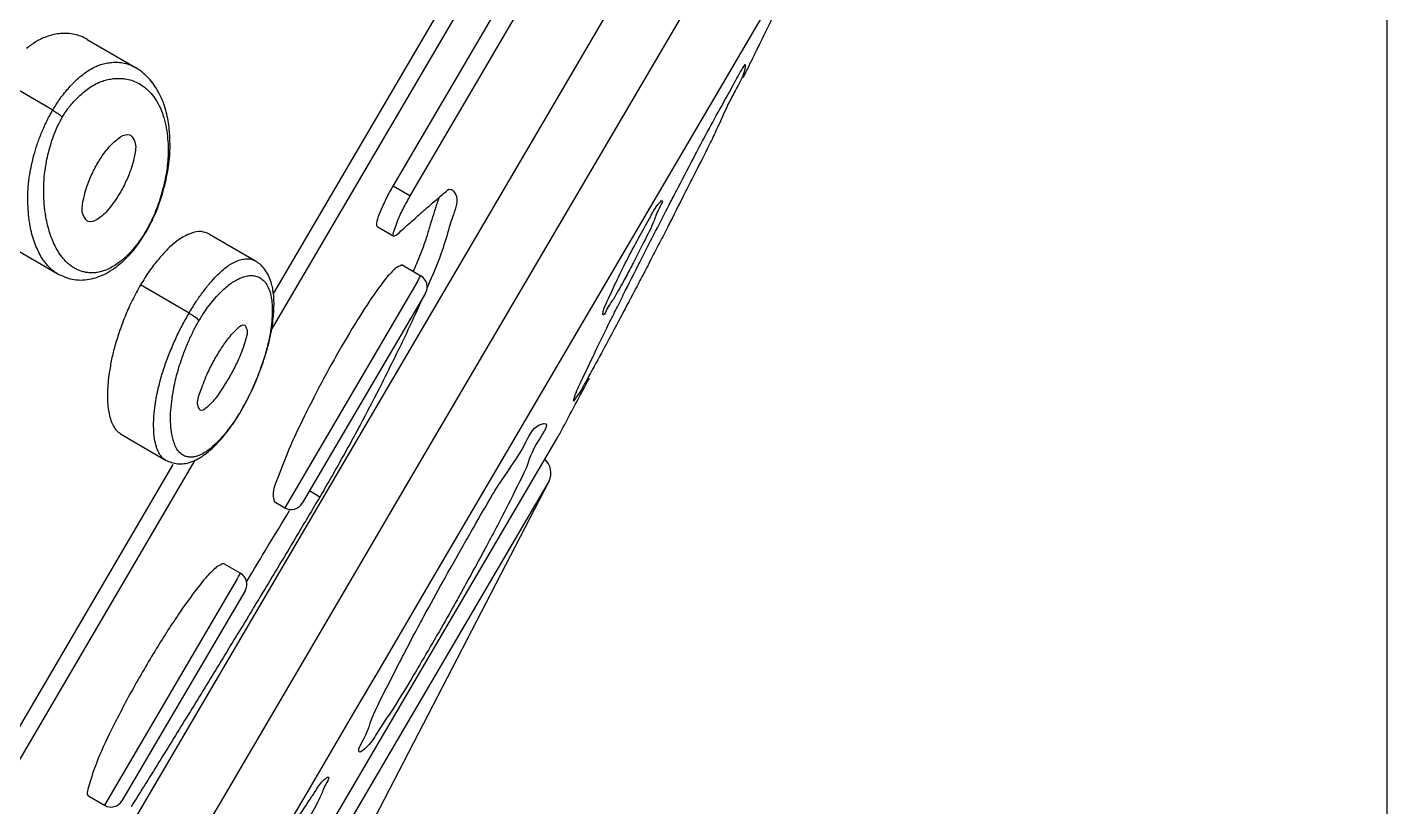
# Model space of a CAD drawing. Extents: x -1802 to -1505, y -7177 to -6757.
# Drawn here: x -1574.45 to -1553.23, y -6927.46 to -6915.28 of the extents above; entities that cross this region are included whole.
import ezdxf

# ---------------------------------------------------------------- set-up
doc = ezdxf.new("R2010")
doc.units = 0
doc.header["$LTSCALE"] = 5
doc.header["$MEASUREMENT"] = 0
doc.layers.add('D', color=2, linetype='CONTINUOUS')
doc.layers.add('DWG', color=7, linetype='CONTINUOUS')

msp = doc.modelspace()

# ---------------------------------------------------------------- linework, layer by layer
at = {"layer": 'D', "color": 2}
msp.add_line((-1553.228495841197, -6874.426078936577), (-1553.228495841197, -6930.748260596964), dxfattribs=at)
at = {"layer": 'DWG'}
for p, q in [((-1581.148021208026, -6941.952484550683), (-1563.280771663912, -6911.460565394246)), ((-1568.281623560098, -6922.020339091286), (-1562.415183443786, -6912.009225185057)), ((-1570.633237085325, -6920.011048682765), (-1566.616378117913, -6913.155951114742)), ((-1566.866899336545, -6913.057054341366), (-1570.605780685459, -6919.43776042291)), ((-1568.736439821761, -6917.765345987176), (-1566.462754413068, -6913.88511632464)), ((-1566.201372310726, -6914.038277440947), (-1568.475057805456, -6917.918507250313)), ((-1564.99812152224, -6918.565436494931), (-1562.786096978344, -6914.790404457361)), ((-1573.510274369117, -6915.474780460501), (-1572.759478317881, -6915.914701015063)), ((-1574.050417119947, -6916.57991620717), (-1574.871091111196, -6916.099028524526)), ((-1568.475057805456, -6917.918507250313), (-1568.736439821761, -6917.765345987176)), ((-1568.988105906827, -6918.397015159271), (-1568.726979966321, -6918.550026267477)), ((-1572.593975103828, -6918.484918437232), (-1572.593943926671, -6918.48486355785)), ((-1571.603210740891, -6918.514492413336), (-1570.885570366644, -6918.934995587391)), ((-1568.221188603482, -6924.065928474505), (-1564.99812152224, -6918.565436494931)), ((-1574.704784497227, -6918.707088582364), (-1573.980886666719, -6919.131268344452)), ((-1568.594834580774, -6918.99568552375), (-1568.305261558799, -6919.165365674688)), ((-1571.922383351815, -6919.749129901682), (-1572.679330221113, -6919.305584567838)), ((-1568.35722422159, -6919.254044198435), (-1570.428630778701, -6922.789068496585)), ((-1568.233749054666, -6919.43892055035), (-1570.15503281255, -6922.717748042927)), ((-1571.110069544466, -6921.27655593202), (-1571.110428191197, -6921.269336251014)), ((-1571.11011889377, -6921.276644139753), (-1571.110069544466, -6921.27655593202)), ((-1572.991593135418, -6921.633044714858), (-1572.288675791226, -6922.044930033397)), ((-1573.643127143161, -6934.446178911637), (-1566.160761282195, -6921.676911075077)), ((-1576.090932615563, -6929.325051404761), (-1571.824967788209, -6922.044834361914)), ((-1569.783501045898, -6924.58169190961), (-1568.281623560098, -6922.020339091286)), ((-1572.173158837129, -6922.112619122917), (-1576.201924777473, -6928.988036911755)), ((-1566.301747117338, -6922.369613968372), (-1573.107733859994, -6933.984585652989)), ((-1566.301747117338, -6922.369613968372), (-1569.403233282847, -6928.353772997531)), ((-1570.592882440983, -6922.692833668609), (-1570.428635654565, -6922.789076817644)), ((-1569.880872862696, -6922.620692084897), (-1570.042623158323, -6922.525911796357)), ((-1571.373228659188, -6923.661353760653), (-1571.119576699462, -6923.809985364931)), ((-1571.171539362253, -6923.898663888676), (-1573.242945919365, -6927.433688186828)), ((-1571.048064196614, -6924.083540242785), (-1572.969347953213, -6927.36236773317)), ((-1568.936100548927, -6925.286000960992), (-1568.221188603482, -6924.065928474505)), ((-1572.879843082803, -6929.86585222969), (-1569.783501045898, -6924.58169190961)), ((-1569.298048922422, -6925.90367736575), (-1568.936100548927, -6925.286000960992)), ((-1570.027581794252, -6927.148561087326), (-1569.298048922422, -6925.90367736575)), ((-1570.759836347294, -6928.398213227582), (-1570.027581794252, -6927.148561087326)), ((-1573.477809859346, -6927.296076914815), (-1573.242950795228, -6927.433696507886))]:
    msp.add_line(p, q, dxfattribs=at)
for centre, radius, start, end in [((-1568.406374610366, -6919.337923347119), 0.19999999878, 329.6311171663718, 59.63111716637641), ((-1566.574898180894, -6922.245563584569), 0.29999999944, 335.5750299110971, 46.16647695610138), ((-1570.327522601712, -6922.616519143023), 0.19999999878, 239.6311171663764, 329.6311171663718), ((-1571.22068975103, -6923.982543037361), 0.19999999878, 329.6311171663718, 59.63111716637641), ((-1573.141837742377, -6927.261138833264), 0.19999999878, 239.6311171663764, 329.6311171663718)]:
    msp.add_arc(centre, radius, start, end, dxfattribs=at)
for points in [[(-1563.058693197444, -6915.636186922985), (-1563.009053412278, -6915.534458378889), (-1562.842877209856, -6915.193843513109), (-1562.672233115162, -6914.843966889129), (-1562.524594326969, -6914.541172892906), (-1562.424998464132, -6914.336865256276)], [(-1574.173271903623, -6915.443493459582), (-1574.244218106841, -6915.475147580837), (-1574.386419707575, -6915.561475262053)], [(-1573.5102512246, -6915.474741434759), (-1573.609909720934, -6915.426666912699), (-1573.818060547685, -6915.382982022544), (-1574.032426394424, -6915.40072167676), (-1574.173271903623, -6915.443493459582)], [(-1574.386419707575, -6915.561475262053), (-1574.458022477382, -6915.616070223205)], [(-1563.237902076421, -6916.003373217939), (-1563.145681070938, -6915.814433079247), (-1563.058693197444, -6915.636186922985)], [(-1573.757278021058, -6916.186109011413), (-1573.722212019201, -6916.150306459027), (-1573.619626370986, -6916.056521179891), (-1573.522019927683, -6915.981754877841), (-1573.430496449659, -6915.924981785734), (-1573.37240432736, -6915.896375517773)], [(-1573.37240432736, -6915.896375517773), (-1573.34379473845, -6915.884433797038), (-1573.258553652399, -6915.856827062213), (-1573.17091801887, -6915.839423428813), (-1573.078526938673, -6915.831863452484), (-1572.983028190346, -6915.83718237637), (-1572.887273783227, -6915.858068594591), (-1572.792705035605, -6915.89648430989), (-1572.760519465868, -6915.914097766952)], [(-1572.225244850094, -6916.932718312313), (-1572.22654504735, -6916.917341507474), (-1572.269680304066, -6916.643786081959), (-1572.353462763017, -6916.390502733001), (-1572.486969839528, -6916.161269626622), (-1572.686390895017, -6915.96281445087), (-1572.759559677825, -6915.914830286554)], [(-1563.461246200839, -6916.253777950272), (-1563.388600873719, -6916.111359803991), (-1563.2450209655, -6915.869724926852)], [(-1563.2450209655, -6915.869724926852), (-1563.243616996469, -6915.87716857852), (-1563.247656065053, -6915.93573031619), (-1563.400172302329, -6916.280475119711)], [(-1573.72016539476, -6916.446013681024), (-1573.624969053362, -6916.350366810321), (-1573.530644588719, -6916.270965046565), (-1573.439570830462, -6916.207604366602), (-1573.3532026844, -6916.160005632948), (-1573.270194105167, -6916.126098581712), (-1573.187325848128, -6916.102955850189), (-1573.101226361151, -6916.088584278677), (-1573.010075510989, -6916.083602362999), (-1572.978790148889, -6916.08454011657)], [(-1572.978790148889, -6916.08454011657), (-1572.915465229253, -6916.090981323927), (-1572.820213583118, -6916.113286839946), (-1572.725725077208, -6916.152451899422), (-1572.631946541547, -6916.211027635349), (-1572.600747836797, -6916.23569164802)], [(-1563.269911478515, -6916.068946308299), (-1563.237902076421, -6916.003373217939)], [(-1573.902044181252, -6916.356860160561), (-1573.828731571727, -6916.265495162501), (-1573.757278021058, -6916.186109011413)], [(-1572.600747836797, -6916.23569164802), (-1572.539171711359, -6916.293534026649), (-1572.450988133997, -6916.403661931506), (-1572.374607605813, -6916.539946204291), (-1572.333147994272, -6916.643076743143)], [(-1563.664841409943, -6916.609518828844), (-1563.461246200839, -6916.253777950272)], [(-1563.400172302329, -6916.280475119711), (-1563.507322032579, -6916.482649779196)], [(-1574.05042367462, -6916.579927433451), (-1573.976377363292, -6916.4615059484)], [(-1573.976377363292, -6916.4615059484), (-1573.939160010926, -6916.407464934196), (-1573.902044181252, -6916.356860160561)], [(-1573.900712805766, -6916.690053727318), (-1573.813967920115, -6916.559555523258), (-1573.783142932178, -6916.519702259434)], [(-1573.783142932178, -6916.519702259434), (-1573.72016539476, -6916.446013681024)], [(-1563.507322032579, -6916.482649779196), (-1563.684414918871, -6916.873102438198), (-1563.797778767305, -6917.1125462034)], [(-1574.421841876648, -6917.673813767579), (-1574.408881149492, -6917.582849762108), (-1574.380770239929, -6917.437375244379), (-1574.342163221684, -6917.282194406176), (-1574.292300660123, -6917.118616059801), (-1574.229129510584, -6916.946556026045), (-1574.148930662375, -6916.764778164194), (-1574.050417133701, -6916.579916225605)], [(-1574.189247177533, -6917.905890547157), (-1574.190135095277, -6917.791531097479), (-1574.185639866747, -6917.673436573348), (-1574.174122750689, -6917.549123153412), (-1574.153999307446, -6917.416937010282), (-1574.124455380254, -6917.276942863417), (-1574.085283786315, -6917.131340144497), (-1574.035746983736, -6916.982332708289), (-1573.97412101699, -6916.832153516895), (-1573.900712929242, -6916.690053666741)], [(-1574.05042367462, -6916.579927433451), (-1573.985562200531, -6916.620724508749), (-1573.93298604251, -6916.659397402344), (-1573.900712805766, -6916.690053727318)], [(-1572.333147994272, -6916.643076743143), (-1572.315778590973, -6916.696988566885), (-1572.276977579927, -6916.862751814577), (-1572.255830556695, -6917.025878092274), (-1572.24833577281, -6917.183706477952), (-1572.252455631583, -6917.336193313466), (-1572.26615282023, -6917.48081255028), (-1572.287448860006, -6917.61801772423), (-1572.31660699556, -6917.756267777611), (-1572.354774855344, -6917.900599651256), (-1572.402101172472, -6918.048070479234), (-1572.458678126562, -6918.194568442555), (-1572.524312441628, -6918.337251620108), (-1572.597224233571, -6918.472147789572)], [(-1563.891095479237, -6917.031288650722), (-1563.664841409943, -6916.609518828844)], [(-1572.991012404148, -6916.995825199175), (-1572.846768684723, -6916.965402409482), (-1572.830551638997, -6916.974314244323)], [(-1572.830551638997, -6916.974314244323), (-1572.768474659661, -6917.073525227722), (-1572.774186068176, -6917.295266416788), (-1572.857817430872, -6917.579688355986), (-1572.948764297477, -6917.780261443604)], [(-1572.593858159432, -6918.484913947074), (-1572.470932674813, -6918.246231249634), (-1572.337722002604, -6917.887263524659), (-1572.255013579735, -6917.537068210393), (-1572.219872306166, -6917.21290440543), (-1572.225244850094, -6916.932718312313)], [(-1573.29008978568, -6917.313628039646), (-1573.170448263415, -6917.154340169423), (-1572.991012404148, -6916.995825199175)], [(-1564.287492394083, -6917.785837408195), (-1564.016762027215, -6917.268738206279), (-1563.891095479237, -6917.031288650722)], [(-1563.797778767305, -6917.1125462034), (-1564.055625133144, -6917.621347754437), (-1564.187902761498, -6917.881467407185)], [(-1573.400169809995, -6917.500391338816), (-1573.346585290148, -6917.403551132066)], [(-1573.346585290148, -6917.403551132066), (-1573.29008978568, -6917.313628039646)], [(-1573.513932310887, -6918.308834668672), (-1573.575513556484, -6918.213117449854), (-1573.572670667215, -6917.990062378305), (-1573.490622001304, -6917.702014863322), (-1573.400169809995, -6917.500391338816)], [(-1574.437858486997, -6918.002106248455), (-1574.438209108831, -6917.962771391542), (-1574.4358506977, -6917.843242362713), (-1574.430650035781, -6917.760407260017)], [(-1574.430650035781, -6917.760407260017), (-1574.426735207761, -6917.717636651413), (-1574.421841876648, -6917.673813767579)], [(-1572.948764297477, -6917.780261443604), (-1573.002498755472, -6917.87714339575)], [(-1568.991935990449, -6918.392842498393), (-1568.986450666722, -6918.314444375964), (-1568.934319548187, -6918.16333140618), (-1568.843854507359, -6917.964373147108), (-1568.736439823957, -6917.765345985888)], [(-1568.0337441292, -6917.954532520078), (-1567.865279721235, -6917.812512751015)], [(-1567.865279721235, -6917.812512751015), (-1567.820088479354, -6917.820984445035)], [(-1567.810263201993, -6917.827983712434), (-1567.761429124643, -6917.893897795824), (-1567.796319398207, -6918.212923440648), (-1567.848131975633, -6918.362528643047)], [(-1567.820088479354, -6917.820984445035), (-1567.810263201993, -6917.827983712434)], [(-1564.849914020681, -6918.88028969504), (-1564.428254461626, -6918.057268927395), (-1564.287492394083, -6917.785837408195)], [(-1574.418344311544, -6918.280703682984), (-1574.427398945737, -6918.199345672367), (-1574.435516948889, -6918.080589026506), (-1574.437858486997, -6918.002106248455)], [(-1574.172880163349, -6918.133792976933), (-1574.183694574852, -6918.019216918902), (-1574.189247177533, -6917.905890547157)], [(-1573.002498755472, -6917.87714339575), (-1573.177701019897, -6918.126712195983), (-1573.354349219163, -6918.285892838507), (-1573.496154227809, -6918.318424302656), (-1573.513932310887, -6918.308834668672)], [(-1568.475057805455, -6917.918507250314), (-1568.582035610907, -6918.116608428968), (-1568.67286018048, -6918.316083223142), (-1568.72521320798, -6918.467519387612), (-1568.730942852234, -6918.545587090946), (-1568.726352431855, -6918.546563846834)], [(-1568.210491106091, -6918.10693203117), (-1568.121083866645, -6918.029440157698), (-1568.0337441292, -6917.954532520078)], [(-1568.053854195016, -6918.050280110482), (-1568.020820076767, -6917.960401674359)], [(-1564.547883634672, -6917.992712941304), (-1564.547251970999, -6917.992783334663), (-1564.568116263126, -6918.079087946522), (-1564.657989037072, -6918.291494181551), (-1564.800492719736, -6918.592203164715), (-1564.970479075344, -6918.929350820804)], [(-1564.715340698243, -6918.233630958205), (-1564.599445511561, -6918.047728148034), (-1564.547883634672, -6917.992712941304)], [(-1564.187902761498, -6917.881467407185), (-1564.450034576556, -6918.399488125593), (-1564.577927141713, -6918.64946005096)], [(-1574.167869375556, -6918.17293034574), (-1574.172880163349, -6918.133792976933)], [(-1573.976177662132, -6918.766262482528), (-1573.995052005605, -6918.732794279671), (-1574.048058519744, -6918.622625051757), (-1574.093428662557, -6918.501637940327), (-1574.129333658656, -6918.376273678213), (-1574.15538718014, -6918.252644163242), (-1574.167869375556, -6918.17293034574)], [(-1568.395484042812, -6918.269646004492), (-1568.266936147468, -6918.156252512039)], [(-1568.266936147468, -6918.156252512039), (-1568.210491106091, -6918.10693203117)], [(-1568.153593666354, -6918.366340268878), (-1568.053854195016, -6918.050280110482)], [(-1564.883009547804, -6918.532477004978), (-1564.715340698243, -6918.233630958205)], [(-1573.981384207184, -6919.130976981884), (-1574.027297371222, -6919.100850349468), (-1574.084589295967, -6919.053309135898), (-1574.14392307358, -6918.990383892453), (-1574.203349917605, -6918.910379456172), (-1574.260146543926, -6918.813659849745), (-1574.311639096995, -6918.701501543604), (-1574.355172945726, -6918.577973749144), (-1574.388907610292, -6918.449473772114), (-1574.412515111543, -6918.322186926931), (-1574.418344311544, -6918.280703682984)], [(-1572.597224205083, -6918.472147806265), (-1572.674528416223, -6918.594132463382), (-1572.757282728206, -6918.706061911757), (-1572.843426581466, -6918.805001471972), (-1572.931130315808, -6918.889974423732), (-1572.96026849994, -6918.915164247258)], [(-1572.598789206165, -6918.480971286815), (-1572.597224205083, -6918.472147806265)], [(-1571.6032786706, -6918.514688751309), (-1571.727969909221, -6918.477403009681), (-1571.894945602351, -6918.504981026345), (-1572.075937139859, -6918.598871356529), (-1572.203068924509, -6918.700108932533)], [(-1568.987479483574, -6918.393765214267), (-1568.991935990449, -6918.392842498393)], [(-1568.688356045622, -6918.53291492065), (-1568.491063221982, -6918.354851007017)], [(-1568.491063221982, -6918.354851007017), (-1568.395484042812, -6918.269646004492)], [(-1568.368792722843, -6918.976848812304), (-1568.209759058147, -6918.556097305652), (-1568.153593666354, -6918.366340268878)], [(-1567.848131975633, -6918.362528643047), (-1567.958267744563, -6918.731223233119), (-1568.207369583264, -6919.356058595255)], [(-1573.980864556559, -6919.131230938232), (-1573.747176755739, -6919.218731145708), (-1573.481000738551, -6919.221025522911), (-1573.217202734508, -6919.128442661074), (-1572.968195017604, -6918.951652096791), (-1572.731672420718, -6918.692633110199), (-1572.593735707457, -6918.485058100252)], [(-1568.726352431855, -6918.546563846834), (-1568.688356045622, -6918.53291492065)], [(-1565.069132738696, -6918.885519570218), (-1564.883009547804, -6918.532477004978)], [(-1564.577927141713, -6918.64946005096), (-1564.702695604537, -6918.891200436683)], [(-1573.917128564624, -6918.856235622315), (-1573.937079119134, -6918.828079327615), (-1573.976177662132, -6918.766262482528)], [(-1572.96026849994, -6918.915164247258), (-1573.017977702038, -6918.960879753695), (-1573.101842953985, -6919.017528983382), (-1573.182008889492, -6919.060425747798), (-1573.258607232624, -6919.090843465653), (-1573.331671287712, -6919.110020109416), (-1573.401239627453, -6919.119241830302), (-1573.467488381633, -6919.119827800078), (-1573.530638470345, -6919.112984607865), (-1573.590679850819, -6919.099449113616), (-1573.647788571849, -6919.079416680332), (-1573.703264690229, -6919.052416094042), (-1573.759112439162, -6919.016686745775), (-1573.816794644536, -6918.969401316657), (-1573.876759801607, -6918.907082918019), (-1573.917128564624, -6918.856235622315)], [(-1572.269716402013, -6918.763937920644), (-1572.406654861639, -6918.914883852842)], [(-1572.203068924509, -6918.700108932533), (-1572.269716402013, -6918.763937920644)], [(-1565.465397944844, -6919.772161558903), (-1565.453169426859, -6919.70682132361), (-1565.375996346364, -6919.518636595819), (-1565.241249657011, -6919.23014491793), (-1565.069132738696, -6918.885519570218)], [(-1565.11341581371, -6919.402930716342), (-1564.849914020681, -6918.88028969504)], [(-1564.702695604537, -6918.891200436683), (-1564.825401132108, -6919.127467621518), (-1564.944773639528, -6919.356294879227)], [(-1572.54493420107, -6919.09610919635), (-1572.679330221117, -6919.305584567835)], [(-1572.475714527817, -6919.001564722094), (-1572.54493420107, -6919.09610919635)], [(-1572.406654861639, -6918.914883852842), (-1572.475714527817, -6919.001564722094)], [(-1571.922385892212, -6919.749134242102), (-1571.806221591007, -6919.562749793811), (-1571.69902015976, -6919.410685790268), (-1571.591503492635, -6919.276113493519), (-1571.492125155548, -6919.167194898102), (-1571.403179678242, -6919.082795913151), (-1571.321999223219, -6919.018361063848), (-1571.242782322424, -6918.968595822983), (-1571.163470937553, -6918.931680356437), (-1571.084913879496, -6918.908125148261), (-1571.009242672462, -6918.900782047369), (-1570.937194691533, -6918.912141841134), (-1570.886079412412, -6918.93471808187)], [(-1570.60760561498, -6919.829693089718), (-1570.595741315488, -6919.587213275532), (-1570.616880574676, -6919.366986696405), (-1570.681166558681, -6919.166232390461), (-1570.813976059318, -6918.986872004244), (-1570.886007364477, -6918.935368070759)], [(-1568.706243670529, -6919.049530420279), (-1568.833027752189, -6919.18645992074)], [(-1568.595117251276, -6918.996240833456), (-1568.706243670529, -6919.049530420279)], [(-1568.420689746568, -6919.097450249446), (-1568.368792722843, -6918.976848812304)], [(-1564.970479075344, -6918.929350820804), (-1565.086504787878, -6919.149743162576)], [(-1572.679330216729, -6919.305584570408), (-1572.8063768669, -6919.543499620713)], [(-1571.460736266797, -6919.455657810481), (-1571.401093729434, -6919.395466684318), (-1571.318665016829, -6919.322336315659), (-1571.242251050205, -6919.266163720482), (-1571.166263036447, -6919.222071840023), (-1571.089014849407, -6919.188865771808), (-1571.012006173037, -6919.168143119495), (-1570.93734851918, -6919.162755391353), (-1570.865805692912, -6919.175221287273), (-1570.797759387096, -6919.20895098959), (-1570.735977107388, -6919.267560401574)], [(-1570.735977107388, -6919.267560401574), (-1570.686094155772, -6919.34966383672), (-1570.651140463793, -6919.448848547754), (-1570.630974836836, -6919.558013174111), (-1570.623203327465, -6919.668855062012), (-1570.624457877007, -6919.778660391095), (-1570.632358100929, -6919.887345082838)], [(-1568.833027752189, -6919.18645992074), (-1568.90867569991, -6919.284565282736), (-1569.181292385796, -6919.678811654958), (-1569.494727473723, -6920.189937539385), (-1569.817284632443, -6920.765912608565), (-1570.119689021377, -6921.354818672802), (-1570.368107842426, -6921.891133746733), (-1570.536926316795, -6922.31877770573), (-1570.609315125338, -6922.589086478622), (-1570.592396909844, -6922.692602347731)], [(-1568.357224217206, -6919.254044201004), (-1568.34169737396, -6919.227546366093), (-1568.309832517099, -6919.173166387967), (-1568.309771570731, -6919.173062378019)], [(-1565.086504787878, -6919.149743162576), (-1565.14312254053, -6919.254744312625), (-1565.298561399905, -6919.531002919028)], [(-1571.767076619165, -6919.867446130284), (-1571.676193087932, -6919.724244993524), (-1571.586352484682, -6919.60183812064), (-1571.491546470823, -6919.489053324597), (-1571.460736266797, -6919.455657810481)], [(-1568.27498120641, -6919.508192769058), (-1568.329877448732, -6919.630939146207)], [(-1564.944773639528, -6919.356294879227), (-1565.172804423874, -6919.789990279867), (-1565.487112984065, -6920.377131984726)], [(-1565.298561399905, -6919.531002919028), (-1565.41172743344, -6919.713047181004), (-1565.46484641665, -6919.772806332427), (-1565.465397944844, -6919.772161558903)], [(-1565.352993850789, -6919.882296380707), (-1565.236511971753, -6919.648704728124), (-1565.11341581371, -6919.402930716342)], [(-1572.8063768669, -6919.543499620713), (-1572.863182611718, -6919.665102731837), (-1572.914933138277, -6919.785394619252)], [(-1568.329877448732, -6919.630939146207), (-1568.563627382895, -6920.139845102692)], [(-1572.914933138277, -6919.785394619252), (-1573.005006774164, -6920.022673548342)], [(-1572.402187919561, -6920.923559289657), (-1572.368337080397, -6920.789616164889), (-1572.301885671513, -6920.576502037329), (-1572.220546063241, -6920.358541424528), (-1572.128215903347, -6920.144417733158), (-1572.031957338413, -6919.947744169499), (-1571.922385217663, -6919.749133085907)], [(-1572.069245824403, -6920.563153655351), (-1572.001696110643, -6920.36859885026), (-1571.926372909838, -6920.183388839594), (-1571.850521580578, -6920.021506760297), (-1571.767076630119, -6919.867446123866)], [(-1571.922385892212, -6919.749134242102), (-1571.850329753196, -6919.794828859867), (-1571.795041743169, -6919.836945442667), (-1571.767076619165, -6919.867446130284)], [(-1571.163065106859, -6919.984646863649), (-1571.055381657693, -6919.936596666439), (-1571.047030472578, -6919.942398913423)], [(-1570.64040556297, -6919.957828950481), (-1570.645173912014, -6919.99264827729), (-1570.6622919234, -6920.09589294253), (-1570.68404052866, -6920.200880336573), (-1570.711290255399, -6920.311192614052), (-1570.745449346299, -6920.430456896607), (-1570.787380577593, -6920.5592308783), (-1570.837107011817, -6920.69583173816), (-1570.894247688948, -6920.837484588375), (-1570.959010682376, -6920.981923104211), (-1571.02831036299, -6921.120975520538), (-1571.1104281912, -6921.269336251013)], [(-1571.047030472578, -6919.942398913423), (-1571.016951074032, -6920.022012088319), (-1571.015558402518, -6920.078071578368)], [(-1570.697100090908, -6920.29355610292), (-1570.649788998904, -6920.097756403009), (-1570.60760561498, -6919.829693089718)], [(-1570.632358100929, -6919.887345082838), (-1570.64040556297, -6919.957828950481)], [(-1565.923935543629, -6921.122589608156), (-1565.89441596916, -6921.026980836936), (-1565.776214138729, -6920.760653464414), (-1565.556331932144, -6920.29858304134), (-1565.352993850789, -6919.882296380707)], [(-1573.005006774164, -6920.022673548342), (-1573.077172609868, -6920.251711330312)], [(-1571.432734324789, -6920.321883207233), (-1571.319132409581, -6920.156529391693), (-1571.163065106859, -6919.984646863649)], [(-1571.015558402518, -6920.078071578368), (-1571.055822491329, -6920.222039708846), (-1571.161446034092, -6920.493006142761), (-1571.259731587217, -6920.690699907434)], [(-1568.563627382895, -6920.139845102692), (-1568.959994943646, -6920.940043152737)], [(-1573.106150303821, -6920.361643323669), (-1573.130844992058, -6920.469979401354)], [(-1573.077172609868, -6920.251711330312), (-1573.106150303821, -6920.361643323669)], [(-1571.489292350811, -6920.413777297988), (-1571.432734324789, -6920.321883207233)], [(-1571.110251377376, -6921.276449266231), (-1570.99289504799, -6921.060544238499), (-1570.841686557996, -6920.722472639254), (-1570.726974561528, -6920.396542283961), (-1570.697100090908, -6920.29355610292)], [(-1565.487112984065, -6920.377131984726), (-1565.714512762205, -6920.78911341741), (-1565.863175636624, -6921.042716060037), (-1565.923935543629, -6921.122589608156)], [(-1573.130844992058, -6920.469979401354), (-1573.168193544851, -6920.680831354107), (-1573.195206088844, -6920.978441359186), (-1573.183281601908, -6921.239878346664), (-1573.130910752794, -6921.451583972512), (-1573.038340317279, -6921.597579985835), (-1572.998576740116, -6921.627676938489)], [(-1572.089153724808, -6920.62823641235), (-1572.069245824403, -6920.563153655351)], [(-1571.755167031403, -6921.259494419), (-1571.785929711264, -6921.185130956448), (-1571.749279508272, -6920.985656341837), (-1571.643720098188, -6920.711243206681), (-1571.544933983714, -6920.51156044462)], [(-1571.544933983714, -6920.51156044462), (-1571.489292350811, -6920.413777297988)], [(-1572.152464220283, -6920.881361760887), (-1572.124214996413, -6920.756889700252), (-1572.089153724808, -6920.62823641235)], [(-1571.315038399854, -6920.787853321369), (-1571.483759251272, -6921.043727022948), (-1571.637992116433, -6921.215531689863), (-1571.745281700978, -6921.266357429073), (-1571.755167031403, -6921.259494419)], [(-1571.259731587217, -6920.690699907434), (-1571.315038399854, -6920.787853321369)], [(-1566.114817829852, -6921.591215880658), (-1565.674002761294, -6920.763710628444)], [(-1572.440526718369, -6921.118360922646), (-1572.416507216773, -6920.989130395717), (-1572.402187919561, -6920.923559289657)], [(-1572.172202775326, -6921.725636241326), (-1572.191432924085, -6921.640882241764), (-1572.208529575475, -6921.488849045056), (-1572.208984928047, -6921.313420634778), (-1572.193131226045, -6921.128102976602), (-1572.164531532869, -6920.943164776385)], [(-1572.164531532869, -6920.943164776385), (-1572.152464220283, -6920.881361760887)], [(-1568.959994943646, -6920.940043152737), (-1569.252057579399, -6921.496563772861)], [(-1572.469679831375, -6921.358368794932), (-1572.450424977318, -6921.182834446668), (-1572.440526718369, -6921.118360922646)], [(-1572.289152601299, -6922.04464249562), (-1572.298120624185, -6922.039098846735), (-1572.347177333507, -6921.996259464258), (-1572.391878480549, -6921.931113418588), (-1572.430670189623, -6921.837932675365), (-1572.459583377304, -6921.71322857376), (-1572.474069373257, -6921.557066098079), (-1572.47088045459, -6921.375743027266), (-1572.469679831375, -6921.358368794932)], [(-1572.28865674077, -6922.04490174749), (-1572.100558592043, -6922.102054139042), (-1571.905498408875, -6922.077092976983), (-1571.718815179511, -6921.985588976445), (-1571.537262600121, -6921.837249286895), (-1571.355917612315, -6921.637297525376), (-1571.177452054091, -6921.386723185115), (-1571.110129198495, -6921.276638107416)], [(-1571.1104281912, -6921.269336251013), (-1571.195305692768, -6921.406194266943), (-1571.27464112081, -6921.520999422649), (-1571.355556745547, -6921.625541810718), (-1571.408162115385, -6921.687115506746)], [(-1572.998576740116, -6921.627676938489), (-1572.991108947734, -6921.632138063986)], [(-1569.252057579399, -6921.496563772861), (-1569.404662417307, -6921.778399611228), (-1569.561034874981, -6922.061056855491)], [(-1567.185813793568, -6922.583515800208), (-1567.040047622832, -6922.356087197542), (-1566.684901196643, -6921.801669582026), (-1566.455439751856, -6921.494538305108), (-1566.384317607823, -6921.470925445681)], [(-1566.384317607823, -6921.470925445681), (-1566.378601098861, -6921.470950976096), (-1566.458110427241, -6921.721384930345), (-1566.660406188973, -6922.171667628941)], [(-1566.160761282199, -6921.676911075076), (-1566.114817829852, -6921.591215880658)], [(-1572.16070918391, -6921.762803383693), (-1572.172202775326, -6921.725636241326)], [(-1571.408162115385, -6921.687115506746), (-1571.433947889806, -6921.715577512788), (-1571.50878433353, -6921.791935403402), (-1571.578621208204, -6921.854347891987), (-1571.642670436696, -6921.90315159493), (-1571.701402054955, -6921.940006146604), (-1571.75678435166, -6921.967106291992), (-1571.810579228967, -6921.985630116096), (-1571.86441491267, -6921.995808814412), (-1571.918957313928, -6921.996757405454), (-1571.973321994787, -6921.986084149658), (-1572.025941649985, -6921.960931551767), (-1572.075319477066, -6921.918421806322), (-1572.120738075993, -6921.854254905414), (-1572.16070918391, -6921.762803383693)], [(-1569.561034874981, -6922.061056855491), (-1569.720101523169, -6922.3424200319)], [(-1566.660406188973, -6922.171667628941), (-1566.941227406599, -6922.738297791633), (-1567.28046077752, -6923.386877813467), (-1567.67479942136, -6924.110597385818)], [(-1569.720101523169, -6922.3424200319), (-1569.880872862697, -6922.620692084896)], [(-1569.880872862697, -6922.620692084896), (-1570.100443393375, -6922.990218507606)], [(-1567.64019978057, -6923.374892565136), (-1567.483455044725, -6923.099562550667), (-1567.185813793568, -6922.583515800208)], [(-1571.024273072723, -6923.947238562484), (-1570.35626998816, -6922.832198758068)], [(-1570.100443393375, -6922.990218507606), (-1570.544112946665, -6923.732292905811), (-1570.768394794356, -6924.105127786925)], [(-1567.961710730114, -6923.942476910217), (-1567.64019978057, -6923.374892565136)], [(-1571.492735739011, -6923.710453504584), (-1571.64330165111, -6923.859415690697)], [(-1571.379746579652, -6923.658485570105), (-1571.492735739011, -6923.710453504584)], [(-1571.374098134788, -6923.662309892552), (-1571.379746579652, -6923.658485570105)], [(-1571.64330165111, -6923.859415690697), (-1571.733798820972, -6923.969165856834), (-1572.060967104313, -6924.414311195798), (-1572.433843157107, -6924.991961132584), (-1572.807193148417, -6925.632930218253), (-1573.135058185881, -6926.259477593487), (-1573.368966239921, -6926.777216229354), (-1573.487977950733, -6927.135137846883), (-1573.481097620753, -6927.293839839505), (-1573.477445056261, -6927.295106426053)], [(-1571.171539305279, -6923.898663922062), (-1571.160273496669, -6923.87943776986), (-1571.12532379, -6923.819793243842), (-1571.125310849764, -6923.819771160272)], [(-1568.255720035232, -6924.480434378715), (-1567.961710730114, -6923.942476910217)], [(-1570.768394794356, -6924.105127786925), (-1570.833599657095, -6924.213236458178)], [(-1567.67479942136, -6924.110597385818), (-1567.800953906443, -6924.336627639513)], [(-1570.833599657095, -6924.213236458178), (-1570.99417575935, -6924.478927682429)], [(-1567.800953906443, -6924.336627639513), (-1568.052374491616, -6924.778878802632), (-1568.412436552571, -6925.393207856665), (-1568.732898663869, -6925.915902163794), (-1568.984649647768, -6926.30032173701), (-1569.161956423629, -6926.538246582234), (-1569.249733759198, -6926.605358348511)], [(-1570.99417575935, -6924.478927682429), (-1571.220869219338, -6924.852718618573)], [(-1568.779569562761, -6925.483162870665), (-1568.397330133706, -6924.744593038294), (-1568.255720035232, -6924.480434378715)], [(-1571.220869219338, -6924.852718618573), (-1571.676804554309, -6925.599975894052)], [(-1571.676804554309, -6925.599975894052), (-1571.905701337163, -6925.972887534524)], [(-1569.249733759198, -6926.605358348511), (-1569.251896816976, -6926.605169555967), (-1569.222904181886, -6926.451793417747), (-1569.06320740592, -6926.070607521192), (-1568.779569562761, -6925.483162870665)], [(-1571.905701337163, -6925.972887534524), (-1572.363958943802, -6926.71506330693)], [(-1572.363958943802, -6926.71506330693), (-1572.594736445988, -6927.086633792577)], [(-1572.594736445988, -6927.086633792577), (-1572.826126483519, -6927.457742747652)], [(-1569.756271418461, -6926.989420232353), (-1569.754366118753, -6926.989676595644), (-1569.773985851732, -6927.080002141907), (-1569.864050583168, -6927.280358430055), (-1570.011732715652, -6927.563482895337), (-1570.196155553931, -6927.889146943203)], [(-1570.192325853296, -6927.584226253965), (-1570.124189543485, -6927.476437534733), (-1569.940158011188, -6927.197555674195), (-1569.81196439395, -6927.029529580719), (-1569.756271418461, -6926.989420232353)]]:
    msp.add_spline(points, degree=3, dxfattribs=at)

doc.saveas('drawing.dxf')
